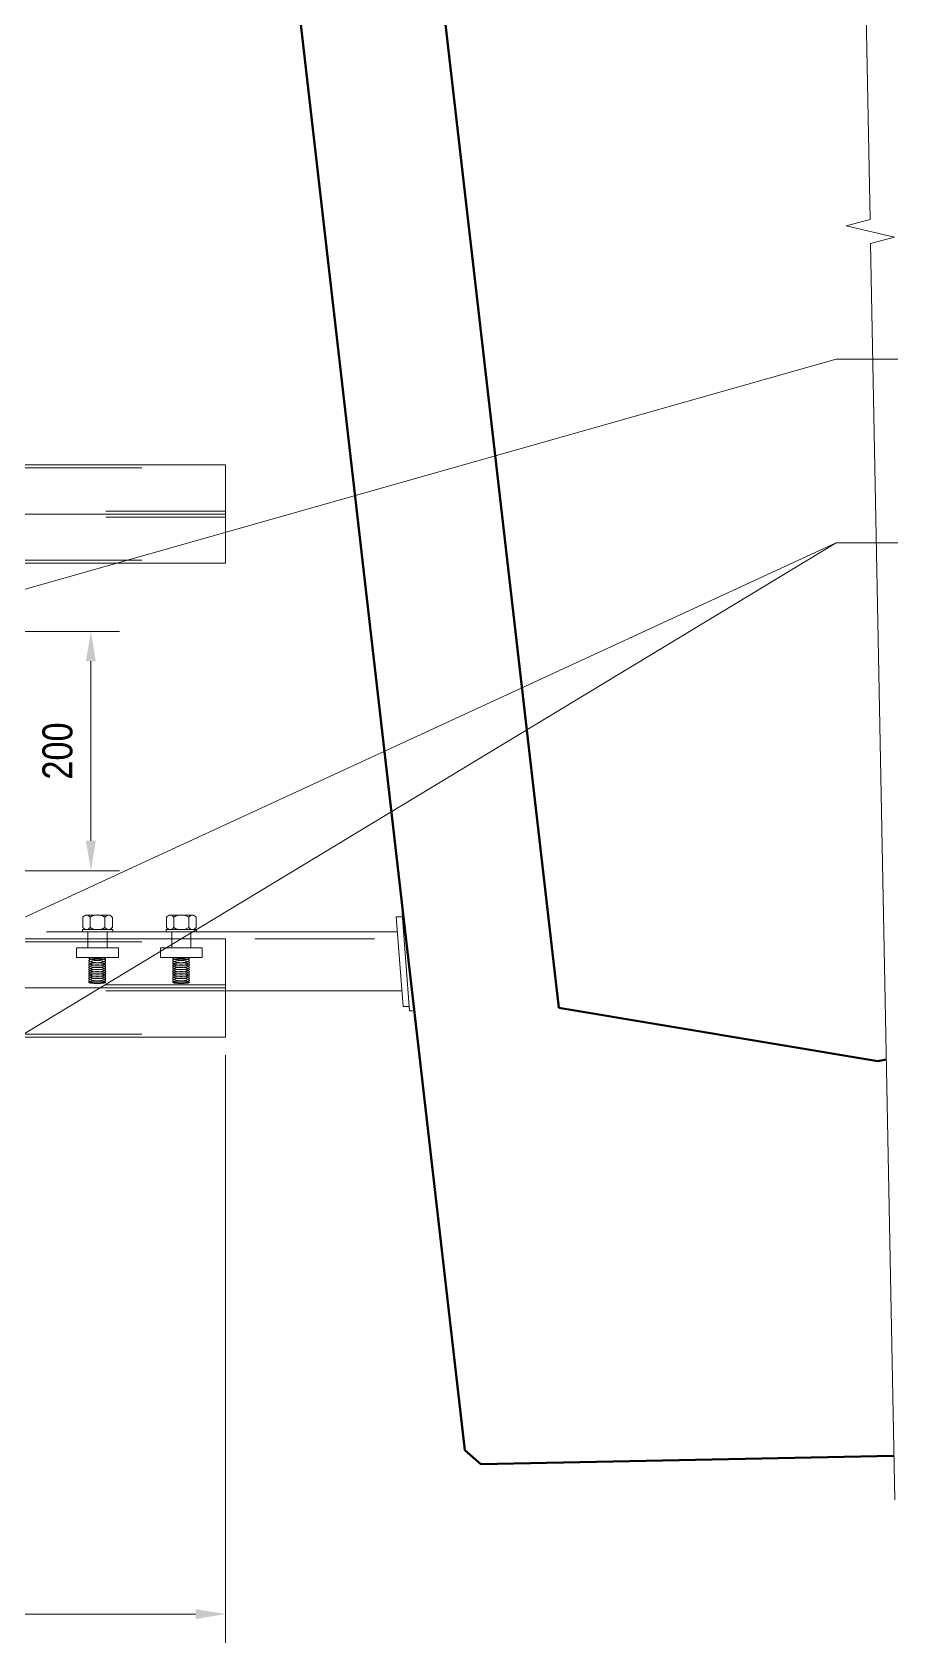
# Model space of a CAD drawing. Header units: metres. Extents: x -5.15 to 4.7, y 2.66 to 5.5.
# Drawn here: x 2.249 to 2.972, y 3.18 to 4.526 of the extents above; entities that cross this region are included whole.
import ezdxf

# ---------------------------------------------------------------- set-up
doc = ezdxf.new("R2010")
doc.units = ezdxf.units.M
doc.linetypes.add('Hidden - Small', pattern=[0.002294, 0.0015, -0.0007938])
doc.linetypes.add('JacobsDash', pattern=[0.0045, 0.003, -0.0015])
doc.layers.get('Defpoints').update_dxf_attribs({"color": 41})
for name, color, linetype, lineweight in [('A-ANNO-DIMS', 7, 'Continuous', 9), ('A-DETL', 7, 'Continuous', 13), ('A-DETL-GENF', 7, 'Continuous', 9), ('G-ANNO-TEXT', 7, 'Continuous', 9)]:
    doc.layers.add(name, color=color, linetype=linetype, lineweight=lineweight)
doc.styles.add('Arial Narrow', font='ARIALN.TTF', dxfattribs={"height": 0.025})
doc.dimstyles.new('Dimension_Standard_O__mm_', dxfattribs={"dimscale": 0.3048, "dimtxt": 0.025586, "dimasz": 0.082021, "dimexe": 0.07874, "dimexo": 0.049213, "dimgap": 0.049213, "dimtad": 1, "dimdec": 0, "dimlfac": 1000, "dimzin": 0, "dimdsep": 46, "dimtxsty": 'Arial Narrow', "dimsah": 1, "dimcen": 0.09, "dimaunit": 1, "dimadec": 4, "dimazin": 0, "dimtfac": 1, "dimtdec": 4, "dimtix": 1, "dimtmove": 0, "dimatfit": 3, "dimfxl": 1, "dimtvp": 1, "dimtfill": 1, "dimtolj": 1, "dimtzin": 0, "dimlwd": 18, "dimlwe": 18, "dimarcsym": 2})
doc.dimstyles.new('Dimension_Standard_T__mm__1', dxfattribs={"dimscale": 0.3048, "dimtxt": 0.025586, "dimasz": 0.082021, "dimexe": 0.07874, "dimexo": 0.049213, "dimgap": 0.032808, "dimtad": 1, "dimdec": 0, "dimlfac": 1000, "dimzin": 0, "dimdsep": 46, "dimtxsty": 'Arial Narrow', "dimsah": 1, "dimcen": 0.09, "dimaunit": 1, "dimadec": 4, "dimazin": 0, "dimtfac": 1, "dimtdec": 4, "dimtix": 1, "dimtmove": 0, "dimatfit": 3, "dimfxl": 1, "dimtvp": 1, "dimtolj": 1, "dimtzin": 0, "dimlwd": 18, "dimlwe": 18, "dimarcsym": 2})

# ---------------------------------------------------------------- blocks, each defined once
blk = doc.blocks.new('1815 DEEP SUPER-T GIRDER_2D - 1815 DEEP SUPER-T GIRDER_2D-V2-DRG-2873254 - TYPE 3 HANGER _7X100 DIA AND 10X100 DIA_')
at = {"layer": 'A-DETL-GENF', "lineweight": 50}
for p, q in [((-0.3993, 0.037), (-0.2655, -1.3748)), ((-0.5063, -0.1056), (-0.3512, -1.7429)), ((0, -1.4248), (-0.2655, -1.3748)), ((0, -1.4248), (0.0072, -1.4235)), ((-0.3512, -1.7429), (-0.3381, -1.7548)), ((-0.3381, -1.7548), (0.007, -1.7548))]:
    blk.add_line(p, q, dxfattribs=at)
blk = doc.blocks.new('CS_DET_BreakLine_ViewScale - CS_Std BreakLine-7262547-DRG-2873254 - TYPE 3 HANGER _7X100 DIA AND 10X100 DIA_')
at = {"layer": 'A-DETL-GENF'}
for p, q in [((1.035, -0.02), (1.045, 0.02)), ((1.045, 0.02), (1.05, 0)), ((-0.02, 0), (1.03, 0)), ((1.03, 0), (1.035, -0.02)), ((1.05, 0), (2.1, 0))]:
    blk.add_line(p, q, dxfattribs=at)
blk = doc.blocks.new('DIMBLOCK14-DRG-2873254 - TYPE 3 HANGER _7X100 DIA AND 10X100 DIA_')
at = {"layer": 'A-ANNO-DIMS', "color": 0, "lineweight": 18, "transparency": 16777216}
for p, q in [((2.4105, 3.6716), (2.4105, 3.1805)), ((1.9255, 3.4946), (1.9255, 3.1805)), ((2.3855, 3.2045), (1.9505, 3.2045))]:
    blk.add_line(p, q, dxfattribs=at)
at = {"layer": 'A-ANNO-DIMS', "color": 0, "transparency": 16777216}
for points in [[(1.9505, 3.2086), (1.9505, 3.2003), (1.9255, 3.2045)], [(2.3855, 3.2086), (2.3855, 3.2003), (2.4105, 3.2045)]]:
    blk.add_solid(points, dxfattribs=at)
at = {"layer": 'Defpoints', "color": 0, "transparency": 16777216}
for p in [(2.4105, 3.6866), (1.9255, 3.5096), (1.9255, 3.2045)]:
    blk.add_point(p, dxfattribs=at)
at = {"layer": 'A-ANNO-DIMS', "color": 0, "lineweight": 18, "transparency": 16777216, "insert": (2.168, 3.2272), "char_height": 0.025, "width": 0.05702, "attachment_point": 5, "style": 'Arial Narrow'}
blk.add_mtext('\\A1;485', dxfattribs=at)
blk = doc.blocks.new('DIMBLOCK26-DRG-2873254 - TYPE 3 HANGER _7X100 DIA AND 10X100 DIA_')
at = {"layer": 'A-ANNO-DIMS', "color": 0, "lineweight": 18, "transparency": 16777216}
for p, q in [((2.2159, 4.0256), (2.3221, 4.0256)), ((2.2981, 3.8506), (2.2981, 4.0006)), ((2.2155, 3.8256), (2.3221, 3.8256))]:
    blk.add_line(p, q, dxfattribs=at)
at = {"layer": 'A-ANNO-DIMS', "color": 0, "transparency": 16777216}
for points in [[(2.2939, 4.0006), (2.3022, 4.0006), (2.2981, 4.0256)], [(2.2939, 3.8506), (2.3022, 3.8506), (2.2981, 3.8256)]]:
    blk.add_solid(points, dxfattribs=at)
at = {"layer": 'Defpoints', "color": 0, "transparency": 16777216}
for p in [(2.2009, 4.0256), (2.2981, 4.0256), (2.2005, 3.8256)]:
    blk.add_point(p, dxfattribs=at)
at = {"layer": 'A-ANNO-DIMS', "color": 0, "lineweight": 18, "transparency": 16777216, "insert": (2.2703, 3.9256), "char_height": 0.025, "width": 0.05702, "attachment_point": 5, "rotation": 90, "style": 'Arial Narrow', "bg_fill": 3, "box_fill_scale": 1.1, "bg_fill_color": 256, "bg_fill_true_color": 13158600, "bg_fill_transparency": 0}
blk.add_mtext('\\A1;200', dxfattribs=at)

msp = doc.modelspace()

# ---------------------------------------------------------------- linework, layer by layer
at = {"layer": 'A-DETL'}
for p, q in [((1.4405, 4.1646), (2.4105, 4.1646)), ((2.4105, 4.1646), (2.4105, 4.0826)), ((1.4405, 4.0826), (2.4105, 4.0826)), ((2.5531, 3.7871), (2.5588, 3.712)), ((2.5531, 3.7871), (2.5584, 3.7871)), ((2.5582, 3.7897), (2.5643, 3.7084)), ((1.4405, 3.7686), (2.4105, 3.7686)), ((2.2611, 3.7746), (2.5541, 3.7746)), ((2.4105, 3.7686), (2.4105, 3.6866)), ((2.4105, 3.7251), (2.5578, 3.7251)), ((2.5588, 3.712), (2.564, 3.712)), ((2.5643, 3.7084), (2.5683, 3.7084)), ((1.4405, 3.6866), (2.4105, 3.6866))]:
    msp.add_line(p, q, dxfattribs=at)
at = {"layer": 'A-DETL', "linetype": 'JacobsDash', "lineweight": 9}
for p, q in [((1.4405, 4.1621), (2.4105, 4.1621)), ((2.4105, 4.1261), (1.4405, 4.1261)), ((2.4105, 4.1211), (1.4405, 4.1211)), ((1.4405, 4.0851), (2.4105, 4.0851)), ((1.4405, 3.7661), (2.4105, 3.7661)), ((2.4105, 3.7301), (1.4405, 3.7301)), ((2.4105, 3.7251), (1.4405, 3.7251)), ((1.4405, 3.6891), (2.4105, 3.6891))]:
    msp.add_line(p, q, dxfattribs=at)
at = {"layer": 'A-DETL', "lineweight": 9}
for p, q in [((2.4105, 4.1236), (1.4405, 4.1236)), ((2.2913, 3.7867), (2.2913, 3.7782)), ((2.2944, 3.7884), (2.3036, 3.7884)), ((2.2944, 3.7884), (2.3036, 3.7884)), ((2.2975, 3.7867), (2.2975, 3.7782)), ((2.3036, 3.7884), (2.3129, 3.7884)), ((2.3036, 3.7884), (2.3129, 3.7884)), ((2.3098, 3.7867), (2.3098, 3.7782)), ((2.316, 3.7867), (2.316, 3.7782)), ((2.3613, 3.7867), (2.3613, 3.7782)), ((2.3644, 3.7884), (2.3736, 3.7884)), ((2.3644, 3.7884), (2.3736, 3.7884)), ((2.3675, 3.7867), (2.3675, 3.7782)), ((2.3736, 3.7884), (2.3829, 3.7884)), ((2.3736, 3.7884), (2.3829, 3.7884)), ((2.3798, 3.7867), (2.3798, 3.7782)), ((2.386, 3.7867), (2.386, 3.7782)), ((2.291, 3.7766), (2.3163, 3.7766)), ((2.291, 3.7746), (2.291, 3.7766)), ((2.3163, 3.7746), (2.291, 3.7746)), ((2.2944, 3.7766), (2.3036, 3.7766)), ((2.3036, 3.7766), (2.3129, 3.7766)), ((2.3163, 3.7746), (2.3163, 3.7766)), ((2.361, 3.7766), (2.3863, 3.7766)), ((2.361, 3.7746), (2.361, 3.7766)), ((2.3863, 3.7746), (2.361, 3.7746)), ((2.3644, 3.7766), (2.3736, 3.7766)), ((2.3736, 3.7766), (2.3829, 3.7766)), ((2.3863, 3.7746), (2.3863, 3.7766)), ((2.4105, 3.7276), (1.4405, 3.7276))]:
    msp.add_line(p, q, dxfattribs=at)
at = {"layer": 'A-DETL', "linetype": 'Hidden - Small', "lineweight": 9}
for p, q in [((2.2956, 3.7611), (2.2956, 3.7746)), ((2.3116, 3.7611), (2.3116, 3.7746)), ((2.3656, 3.7611), (2.3656, 3.7746)), ((2.3816, 3.7611), (2.3816, 3.7746)), ((2.3211, 3.7611), (2.2861, 3.7611)), ((2.2861, 3.7531), (2.2861, 3.7611)), ((2.3211, 3.7531), (2.3211, 3.7611)), ((2.3911, 3.7611), (2.3561, 3.7611)), ((2.3561, 3.7531), (2.3561, 3.7611)), ((2.3911, 3.7531), (2.3911, 3.7611)), ((2.2861, 3.7531), (2.3211, 3.7531)), ((2.3561, 3.7531), (2.3911, 3.7531))]:
    msp.add_line(p, q, dxfattribs=at)
at = {"layer": 'A-DETL', "linetype": 'JacobsDash'}
msp.add_line((2.435, 3.7686), (2.5545, 3.7686), dxfattribs=at)
at = {"layer": 'A-DETL', "lineweight": 9}
for centre, radius, start, end in [((2.2944, 3.7848), 0.00364, 32.1355, 147.8645), ((2.3036, 3.7772), 0.0114, 57.2084, 122.7916), ((2.3129, 3.7848), 0.00364, 32.1346, 147.8654), ((2.3129, 3.7848), 0.00364, 32.1346, 147.8654), ((2.3644, 3.7848), 0.00364, 32.1355, 147.8645), ((2.3736, 3.7772), 0.0114, 57.2084, 122.7916), ((2.3829, 3.7848), 0.00364, 32.1346, 147.8654), ((2.3829, 3.7848), 0.00364, 32.1346, 147.8654), ((2.2944, 3.7801), 0.00364, 212.1355, 327.8645), ((2.3036, 3.7878), 0.0114, 237.2084, 302.7916), ((2.3129, 3.7801), 0.00364, 212.1346, 327.8654), ((2.3129, 3.7801), 0.00364, 212.1346, 327.8654), ((2.3644, 3.7801), 0.00364, 212.1355, 327.8645), ((2.3736, 3.7878), 0.0114, 237.2084, 302.7916), ((2.3829, 3.7801), 0.00364, 212.1346, 327.8654), ((2.3829, 3.7801), 0.00364, 212.1346, 327.8654)]:
    msp.add_arc(centre, radius, start, end, dxfattribs=at)
at = {"layer": 'A-DETL', "linetype": 'JacobsDash', "lineweight": 9}
for centre in [(2.3034, 3.7523), (2.3734, 3.7523)]:
    msp.add_ellipse(centre, major_axis=(0.00694, 0), ratio=0.155559, start_param=2.351216, end_param=7.073562, dxfattribs=at)
for centre, ratio in [((2.3034, 3.7505), 0.253311), ((2.3034, 3.7486), 0.285201), ((2.3034, 3.7467), 0.285201), ((2.3034, 3.7449), 0.285201), ((2.3034, 3.743), 0.285201), ((2.3034, 3.7412), 0.285201), ((2.3034, 3.7393), 0.285201), ((2.3734, 3.7505), 0.253311), ((2.3734, 3.7486), 0.285201), ((2.3734, 3.7467), 0.285201), ((2.3734, 3.7449), 0.285201), ((2.3734, 3.743), 0.285201), ((2.3734, 3.7412), 0.285201), ((2.3734, 3.7393), 0.285201), ((2.3034, 3.7375), 0.285201), ((2.3034, 3.7356), 0.285201), ((2.3034, 3.7338), 0.285201), ((2.3034, 3.7324), 0.147434), ((2.3734, 3.7375), 0.285201), ((2.3734, 3.7356), 0.285201), ((2.3734, 3.7338), 0.285201), ((2.3734, 3.7324), 0.147434)]:
    msp.add_ellipse(centre, major_axis=(0.00694, 0), ratio=ratio, dxfattribs=at)
at = {"layer": 'G-ANNO-TEXT'}
for p, q in [((2.1991, 4.0484), (2.9205, 4.2529)), ((2.9205, 4.2529), (2.9721, 4.2529)), ((2.2025, 3.6654), (2.9205, 4.0996)), ((2.2125, 3.7729), (2.9205, 4.0996)), ((2.9205, 4.0996), (2.9721, 4.0996)), ((2.9205, 4.0996), (2.9721, 4.0996))]:
    msp.add_line(p, q, dxfattribs=at)

# ---------------------------------------------------------------- block references
at = {"layer": 'A-DETL-GENF', "rotation": 271.1085357865005}
msp.add_blockref('CS_DET_BreakLine_ViewScale - CS_Std BreakLine-7262547-DRG-2873254 - TYPE 3 HANGER _7X100 DIA AND 10X100 DIA_', (2.929, 5.3995), dxfattribs=at)
at = {"layer": 'A-DETL-GENF', "color": 8, "true_color": 0x808080, "rotation": 1.145792304612802}
msp.add_blockref('1815 DEEP SUPER-T GIRDER_2D - 1815 DEEP SUPER-T GIRDER_2D-V2-DRG-2873254 - TYPE 3 HANGER _7X100 DIA AND 10X100 DIA_', (2.9268, 5.0909), dxfattribs=at)

# ---------------------------------------------------------------- dimensions: what is measured, and where the dimension line sits
at = {"layer": 'A-ANNO-DIMS', "lineweight": 18}
dim = msp.add_linear_dim(base=(1.9255, 3.2045), p1=(2.4105, 3.6866), p2=(1.9255, 3.5096), dimstyle='Dimension_Standard_T__mm__1', override={"dimpost": '<>', "dimfxl": 0.516289}, dxfattribs=at)
dim.commit()
dim.dimension.update_dxf_attribs({"geometry": 'DIMBLOCK14-DRG-2873254 - TYPE 3 HANGER _7X100 DIA AND 10X100 DIA_', "text_midpoint": (2.168, 3.2272)})

# ---------------------------------------------------------------- next in the draw order: dimensions: what is measured, and where the dimension line sits
dim = msp.add_linear_dim(base=(2.2981, 4.0256), p1=(2.2005, 3.8256), p2=(2.2009, 4.0256), angle=90, dimstyle='Dimension_Standard_O__mm_', override={"dimpost": '<>', "dimfxl": 0.2}, dxfattribs=at)
dim.commit()
dim.dimension.update_dxf_attribs({"geometry": 'DIMBLOCK26-DRG-2873254 - TYPE 3 HANGER _7X100 DIA AND 10X100 DIA_', "text_midpoint": (2.2703, 3.9256)})

doc.saveas('drawing.dxf')
